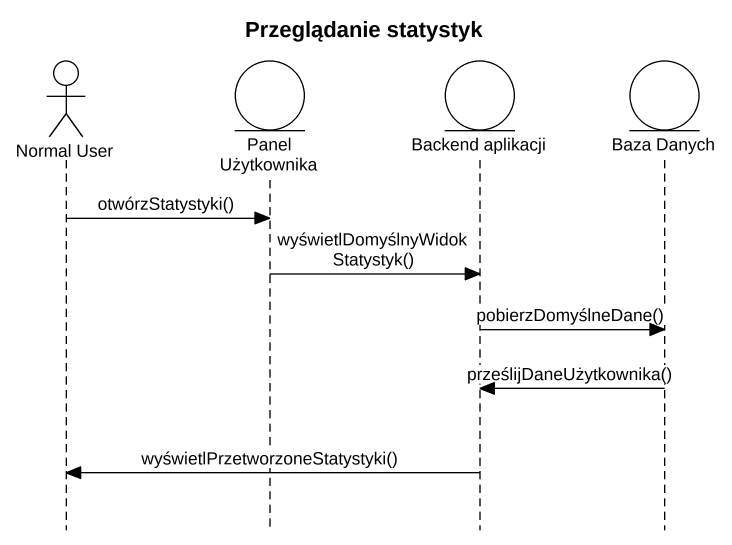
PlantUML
@startuml
title Przeglądanie statystyk
hide footbox
actor "Normal User" as Normal_User
entity "Panel Użytkownika" as Panel_Użytkownika
entity "Backend aplikacji" as Backend_aplikacji
entity "Baza Danych" as Baza_Danych

Normal_User -> Panel_Użytkownika : otwórzStatystyki()
Panel_Użytkownika -> Backend_aplikacji : wyświetlDomyślnyWidokStatystyk()
Backend_aplikacji -> Baza_Danych : pobierzDomyślneDane()
Baza_Danych -> Backend_aplikacji : prześlijDaneUżytkownika()
Backend_aplikacji -> Normal_User : wyświetlPrzetworzoneStatystyki()
@enduml
